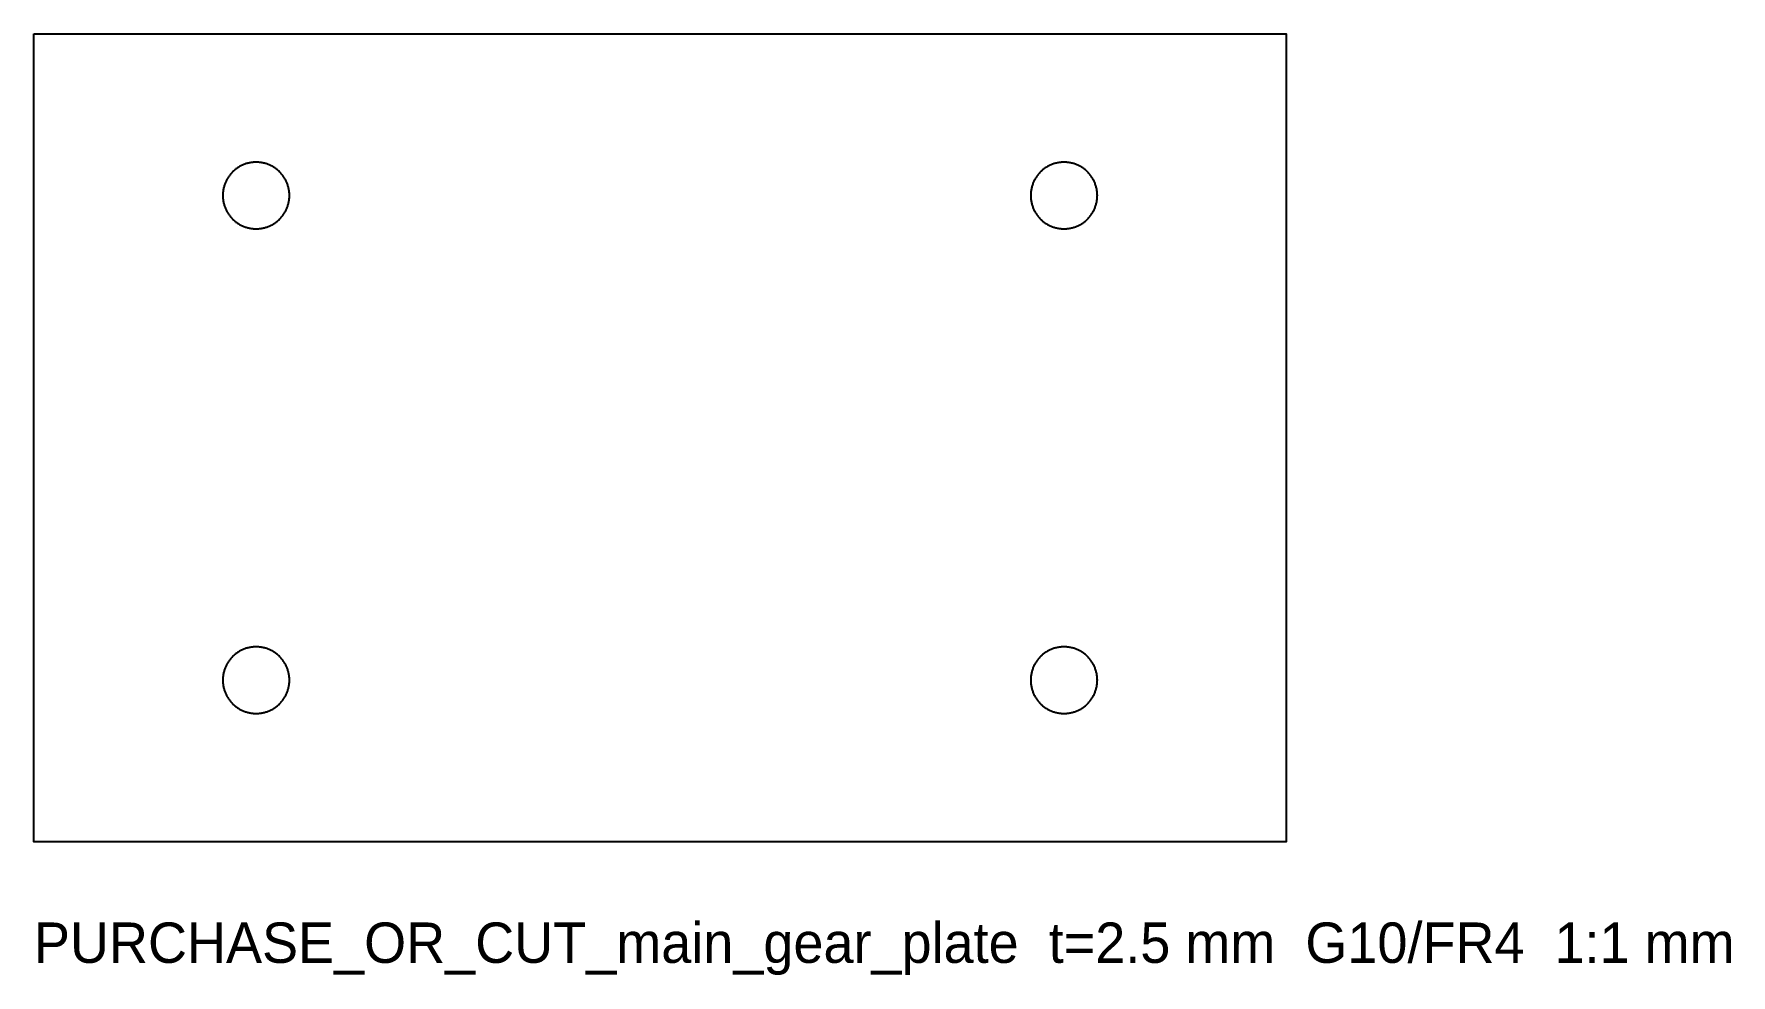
# Model space of a CAD drawing. Header units: metres. Extents: x 0 to 84, y -6.6 to 40.
import ezdxf

# ---------------------------------------------------------------- set-up
doc = ezdxf.new("R2010")
doc.units = ezdxf.units.M

msp = doc.modelspace()

# ---------------------------------------------------------------- linework, layer by layer
for points in [[(0, 40), (31, 40), (62, 40), (62, 20), (62, 0), (31, 0), (0, 0), (0, 20), (0, 40)], [(11.04114, 30.35051), (11.08222, 30.35256), (11.1233, 30.35461), (11.164235, 30.35871), (11.20517, 30.36281), (11.245845, 30.36894), (11.28652, 30.37507), (11.32684, 30.38322), (11.36716, 30.39137), (11.407025, 30.40152), (11.44689, 30.41167), (11.486195, 30.423795), (11.5255, 30.43592), (11.564155, 30.44999), (11.60281, 30.46406), (11.640715, 30.48004), (11.67862, 30.49602), (11.715685, 30.513865), (11.75275, 30.53171), (11.788875, 30.551385), (11.825, 30.57106), (11.8601, 30.59251), (11.8952, 30.61396), (11.92919, 30.63713), (11.96318, 30.6603), (11.99597, 30.68514), (12.02876, 30.70998), (12.06027, 30.73642), (12.09178, 30.76286), (12.121935, 30.79084), (12.15209, 30.81882), (12.180815, 30.848265), (12.20954, 30.87771), (12.236755, 30.908555), (12.26397, 30.9394), (12.28962, 30.97156), (12.31527, 31.00372), (12.33928, 31.03712), (12.36329, 31.07052), (12.38561, 31.105075), (12.40793, 31.13963), (12.4285, 31.175255), (12.44907, 31.21088), (12.467835, 31.247485), (12.4866, 31.28409), (12.50352, 31.321585), (12.52044, 31.35908), (12.535465, 31.397375), (12.55049, 31.43567), (12.563595, 31.47466), (12.5767, 31.51365), (12.58784, 31.55325), (12.59898, 31.59285), (12.60813, 31.632955), (12.61728, 31.67306), (12.624425, 31.71357), (12.63157, 31.75408), (12.636685, 31.794895), (12.6418, 31.83571), (12.644875, 31.87673), (12.64795, 31.91775), (12.648975, 31.958875), (12.65, 32), (12.648975, 32.041125), (12.64795, 32.08225), (12.644875, 32.12327), (12.6418, 32.16429), (12.636685, 32.205105), (12.63157, 32.24592), (12.624425, 32.28643), (12.61728, 32.32694), (12.60813, 32.367045), (12.59898, 32.40715), (12.58784, 32.44675), (12.5767, 32.48635), (12.563595, 32.52534), (12.55049, 32.56433), (12.535465, 32.602625), (12.52044, 32.64092), (12.50352, 32.678415), (12.4866, 32.71591), (12.467835, 32.752515), (12.44907, 32.78912), (12.4285, 32.824745), (12.40793, 32.86037), (12.38561, 32.894925), (12.36329, 32.92948), (12.33928, 32.96288), (12.31527, 32.99628), (12.28962, 33.02844), (12.26397, 33.0606), (12.236755, 33.091445), (12.20954, 33.12229), (12.180815, 33.151735), (12.15209, 33.18118), (12.121935, 33.20916), (12.09178, 33.23714), (12.06027, 33.26358), (12.02876, 33.29002), (11.99597, 33.31486), (11.96318, 33.3397), (11.92919, 33.36287), (11.8952, 33.38604), (11.8601, 33.40749), (11.825, 33.42894), (11.788875, 33.448615), (11.75275, 33.46829), (11.715685, 33.486135), (11.67862, 33.50398), (11.640715, 33.51996), (11.60281, 33.53594), (11.564155, 33.55001), (11.5255, 33.56408), (11.486195, 33.576205), (11.44689, 33.58833), (11.407025, 33.59848), (11.36716, 33.60863), (11.32684, 33.61678), (11.28652, 33.62493), (11.245845, 33.63106), (11.20517, 33.63719), (11.164235, 33.64129), (11.1233, 33.64539), (11.08222, 33.64744), (11.04114, 33.64949), (11, 33.64949), (10.95886, 33.64949), (10.91778, 33.64744), (10.8767, 33.64539), (10.835765, 33.64129), (10.79483, 33.63719), (10.754155, 33.63106), (10.71348, 33.62493), (10.67316, 33.61678), (10.63284, 33.60863), (10.592975, 33.59848), (10.55311, 33.58833), (10.513805, 33.576205), (10.4745, 33.56408), (10.435845, 33.55001), (10.39719, 33.53594), (10.359285, 33.51996), (10.32138, 33.50398), (10.284315, 33.486135), (10.24725, 33.46829), (10.211125, 33.448615), (10.175, 33.42894), (10.1399, 33.40749), (10.1048, 33.38604), (10.07081, 33.36287), (10.03682, 33.3397), (10.00403, 33.31486), (9.97124, 33.29002), (9.93973, 33.26358), (9.90822, 33.23714), (9.878065, 33.20916), (9.84791, 33.18118), (9.819185, 33.151735), (9.79046, 33.12229), (9.763245, 33.091445), (9.73603, 33.0606), (9.71038, 33.02844), (9.68473, 32.99628), (9.66072, 32.96288), (9.63671, 32.92948), (9.61439, 32.894925), (9.59207, 32.86037), (9.5715, 32.824745), (9.55093, 32.78912), (9.532165, 32.752515), (9.5134, 32.71591), (9.49648, 32.678415), (9.47956, 32.64092), (9.464535, 32.602625), (9.44951, 32.56433), (9.436405, 32.52534), (9.4233, 32.48635), (9.41216, 32.44675), (9.40102, 32.40715), (9.39187, 32.367045), (9.38272, 32.32694), (9.375575, 32.28643), (9.36843, 32.24592), (9.363315, 32.205105), (9.3582, 32.16429), (9.355125, 32.12327), (9.35205, 32.08225), (9.351025, 32.041125), (9.35, 32), (9.351025, 31.958875), (9.35205, 31.91775), (9.355125, 31.87673), (9.3582, 31.83571), (9.363315, 31.794895), (9.36843, 31.75408), (9.375575, 31.71357), (9.38272, 31.67306), (9.39187, 31.632955), (9.40102, 31.59285), (9.41216, 31.55325), (9.4233, 31.51365), (9.436405, 31.47466), (9.44951, 31.43567), (9.464535, 31.397375), (9.47956, 31.35908), (9.49648, 31.321585), (9.5134, 31.28409), (9.532165, 31.247485), (9.55093, 31.21088), (9.5715, 31.175255), (9.59207, 31.13963), (9.61439, 31.105075), (9.63671, 31.07052), (9.66072, 31.03712), (9.68473, 31.00372), (9.71038, 30.97156), (9.73603, 30.9394), (9.763245, 30.908555), (9.79046, 30.87771), (9.819185, 30.848265), (9.84791, 30.81882), (9.878065, 30.79084), (9.90822, 30.76286), (9.93973, 30.73642), (9.97124, 30.70998), (10.00403, 30.68514), (10.03682, 30.6603), (10.07081, 30.63713), (10.1048, 30.61396), (10.1399, 30.59251), (10.175, 30.57106), (10.211125, 30.551385), (10.24725, 30.53171), (10.284315, 30.513865), (10.32138, 30.49602), (10.359285, 30.48004), (10.39719, 30.46406), (10.435845, 30.44999), (10.4745, 30.43592), (10.513805, 30.423795), (10.55311, 30.41167), (10.592975, 30.40152), (10.63284, 30.39137), (10.67316, 30.38322), (10.71348, 30.37507), (10.754155, 30.36894), (10.79483, 30.36281), (10.835765, 30.35871), (10.8767, 30.35461), (10.91778, 30.35256), (10.95886, 30.35051), (11, 30.35051), (11.04114, 30.35051)], [(50.95886, 30.35051), (51, 30.35051), (51.04114, 30.35051), (51.08222, 30.35256), (51.1233, 30.35461), (51.164235, 30.35871), (51.20517, 30.36281), (51.245845, 30.36894), (51.28652, 30.37507), (51.32684, 30.38322), (51.36716, 30.39137), (51.407025, 30.40152), (51.44689, 30.41167), (51.486195, 30.423795), (51.5255, 30.43592), (51.564155, 30.44999), (51.60281, 30.46406), (51.640715, 30.48004), (51.67862, 30.49602), (51.715685, 30.513865), (51.75275, 30.53171), (51.788875, 30.551385), (51.825, 30.57106), (51.8601, 30.59251), (51.8952, 30.61396), (51.92919, 30.63713), (51.96318, 30.6603), (51.99597, 30.68514), (52.02876, 30.70998), (52.06027, 30.73642), (52.09178, 30.76286), (52.121935, 30.79084), (52.15209, 30.81882), (52.180815, 30.848265), (52.20954, 30.87771), (52.236755, 30.908555), (52.26397, 30.9394), (52.28962, 30.97156), (52.31527, 31.00372), (52.33928, 31.03712), (52.36329, 31.07052), (52.38561, 31.105075), (52.40793, 31.13963), (52.4285, 31.175255), (52.44907, 31.21088), (52.467835, 31.247485), (52.4866, 31.28409), (52.50352, 31.321585), (52.52044, 31.35908), (52.535465, 31.397375), (52.55049, 31.43567), (52.563595, 31.47466), (52.5767, 31.51365), (52.58784, 31.55325), (52.59898, 31.59285), (52.60813, 31.632955), (52.61728, 31.67306), (52.624425, 31.71357), (52.63157, 31.75408), (52.636685, 31.794895), (52.6418, 31.83571), (52.644875, 31.87673), (52.64795, 31.91775), (52.648975, 31.958875), (52.65, 32), (52.648975, 32.041125), (52.64795, 32.08225), (52.644875, 32.12327), (52.6418, 32.16429), (52.636685, 32.205105), (52.63157, 32.24592), (52.624425, 32.28643), (52.61728, 32.32694), (52.60813, 32.367045), (52.59898, 32.40715), (52.58784, 32.44675), (52.5767, 32.48635), (52.563595, 32.52534), (52.55049, 32.56433), (52.535465, 32.602625), (52.52044, 32.64092), (52.50352, 32.678415), (52.4866, 32.71591), (52.467835, 32.752515), (52.44907, 32.78912), (52.4285, 32.824745), (52.40793, 32.86037), (52.38561, 32.894925), (52.36329, 32.92948), (52.33928, 32.96288), (52.31527, 32.99628), (52.28962, 33.02844), (52.26397, 33.0606), (52.236755, 33.091445), (52.20954, 33.12229), (52.180815, 33.151735), (52.15209, 33.18118), (52.121935, 33.20916), (52.09178, 33.23714), (52.06027, 33.26358), (52.02876, 33.29002), (51.99597, 33.31486), (51.96318, 33.3397), (51.92919, 33.36287), (51.8952, 33.38604), (51.8601, 33.40749), (51.825, 33.42894), (51.788875, 33.448615), (51.75275, 33.46829), (51.715685, 33.486135), (51.67862, 33.50398), (51.640715, 33.51996), (51.60281, 33.53594), (51.564155, 33.55001), (51.5255, 33.56408), (51.486195, 33.576205), (51.44689, 33.58833), (51.407025, 33.59848), (51.36716, 33.60863), (51.32684, 33.61678), (51.28652, 33.62493), (51.245845, 33.63106), (51.20517, 33.63719), (51.164235, 33.64129), (51.1233, 33.64539), (51.08222, 33.64744), (51.04114, 33.64949), (51, 33.64949), (50.95886, 33.64949), (50.91778, 33.64744), (50.8767, 33.64539), (50.835765, 33.64129), (50.79483, 33.63719), (50.754155, 33.63106), (50.71348, 33.62493), (50.67316, 33.61678), (50.63284, 33.60863), (50.592975, 33.59848), (50.55311, 33.58833), (50.513805, 33.576205), (50.4745, 33.56408), (50.435845, 33.55001), (50.39719, 33.53594), (50.359285, 33.51996), (50.32138, 33.50398), (50.284315, 33.486135), (50.24725, 33.46829), (50.211125, 33.448615), (50.175, 33.42894), (50.1399, 33.40749), (50.1048, 33.38604), (50.07081, 33.36287), (50.03682, 33.3397), (50.00403, 33.31486), (49.97124, 33.29002), (49.93973, 33.26358), (49.90822, 33.23714), (49.878065, 33.20916), (49.84791, 33.18118), (49.819185, 33.151735), (49.79046, 33.12229), (49.763245, 33.091445), (49.73603, 33.0606), (49.71038, 33.02844), (49.68473, 32.99628), (49.66072, 32.96288), (49.63671, 32.92948), (49.61439, 32.894925), (49.59207, 32.86037), (49.5715, 32.824745), (49.55093, 32.78912), (49.532165, 32.752515), (49.5134, 32.71591), (49.49648, 32.678415), (49.47956, 32.64092), (49.464535, 32.602625), (49.44951, 32.56433), (49.436405, 32.52534), (49.4233, 32.48635), (49.41216, 32.44675), (49.40102, 32.40715), (49.39187, 32.367045), (49.38272, 32.32694), (49.375575, 32.28643), (49.36843, 32.24592), (49.363315, 32.205105), (49.3582, 32.16429), (49.355125, 32.12327), (49.35205, 32.08225), (49.351025, 32.041125), (49.35, 32), (49.351025, 31.958875), (49.35205, 31.91775), (49.355125, 31.87673), (49.3582, 31.83571), (49.363315, 31.794895), (49.36843, 31.75408), (49.375575, 31.71357), (49.38272, 31.67306), (49.39187, 31.632955), (49.40102, 31.59285), (49.41216, 31.55325), (49.4233, 31.51365), (49.436405, 31.47466), (49.44951, 31.43567), (49.464535, 31.397375), (49.47956, 31.35908), (49.49648, 31.321585), (49.5134, 31.28409), (49.532165, 31.247485), (49.55093, 31.21088), (49.5715, 31.175255), (49.59207, 31.13963), (49.61439, 31.105075), (49.63671, 31.07052), (49.66072, 31.03712), (49.68473, 31.00372), (49.71038, 30.97156), (49.73603, 30.9394), (49.763245, 30.908555), (49.79046, 30.87771), (49.819185, 30.848265), (49.84791, 30.81882), (49.878065, 30.79084), (49.90822, 30.76286), (49.93973, 30.73642), (49.97124, 30.70998), (50.00403, 30.68514), (50.03682, 30.6603), (50.07081, 30.63713), (50.1048, 30.61396), (50.1399, 30.59251), (50.175, 30.57106), (50.211125, 30.551385), (50.24725, 30.53171), (50.284315, 30.513865), (50.32138, 30.49602), (50.359285, 30.48004), (50.39719, 30.46406), (50.435845, 30.44999), (50.4745, 30.43592), (50.513805, 30.423795), (50.55311, 30.41167), (50.592975, 30.40152), (50.63284, 30.39137), (50.67316, 30.38322), (50.71348, 30.37507), (50.754155, 30.36894), (50.79483, 30.36281), (50.835765, 30.35871), (50.8767, 30.35461), (50.91778, 30.35256), (50.95886, 30.35051)], [(11.08222, 6.35256), (11.1233, 6.35461), (11.164235, 6.35871), (11.20517, 6.36281), (11.245845, 6.36894), (11.28652, 6.37507), (11.32684, 6.38322), (11.36716, 6.39137), (11.407025, 6.40152), (11.44689, 6.41167), (11.486195, 6.423795), (11.5255, 6.43592), (11.564155, 6.44999), (11.60281, 6.46406), (11.640715, 6.48004), (11.67862, 6.49602), (11.715685, 6.513865), (11.75275, 6.53171), (11.788875, 6.551385), (11.825, 6.57106), (11.8601, 6.59251), (11.8952, 6.61396), (11.92919, 6.63713), (11.96318, 6.6603), (11.99597, 6.68514), (12.02876, 6.70998), (12.06027, 6.73642), (12.09178, 6.76286), (12.121935, 6.79084), (12.15209, 6.81882), (12.180815, 6.848265), (12.20954, 6.87771), (12.236755, 6.908555), (12.26397, 6.9394), (12.28962, 6.97156), (12.31527, 7.00372), (12.33928, 7.03712), (12.36329, 7.07052), (12.38561, 7.105075), (12.40793, 7.13963), (12.4285, 7.175255), (12.44907, 7.21088), (12.467835, 7.247485), (12.4866, 7.28409), (12.50352, 7.321585), (12.52044, 7.35908), (12.535465, 7.397375), (12.55049, 7.43567), (12.563595, 7.47466), (12.5767, 7.51365), (12.58784, 7.55325), (12.59898, 7.59285), (12.60813, 7.632955), (12.61728, 7.67306), (12.624425, 7.71357), (12.63157, 7.75408), (12.636685, 7.794895), (12.6418, 7.83571), (12.644875, 7.87673), (12.64795, 7.91775), (12.648975, 7.958875), (12.65, 8), (12.648975, 8.041125), (12.64795, 8.08225), (12.644875, 8.12327), (12.6418, 8.16429), (12.636685, 8.205105), (12.63157, 8.24592), (12.624425, 8.28643), (12.61728, 8.32694), (12.60813, 8.367045), (12.59898, 8.40715), (12.58784, 8.44675), (12.5767, 8.48635), (12.563595, 8.52534), (12.55049, 8.56433), (12.535465, 8.602625), (12.52044, 8.64092), (12.50352, 8.678415), (12.4866, 8.71591), (12.467835, 8.752515), (12.44907, 8.78912), (12.4285, 8.824745), (12.40793, 8.86037), (12.38561, 8.894925), (12.36329, 8.92948), (12.33928, 8.96288), (12.31527, 8.99628), (12.28962, 9.02844), (12.26397, 9.0606), (12.236755, 9.091445), (12.20954, 9.12229), (12.180815, 9.151735), (12.15209, 9.18118), (12.121935, 9.20916), (12.09178, 9.23714), (12.06027, 9.26358), (12.02876, 9.29002), (11.99597, 9.31486), (11.96318, 9.3397), (11.92919, 9.36287), (11.8952, 9.38604), (11.8601, 9.40749), (11.825, 9.42894), (11.788875, 9.448615), (11.75275, 9.46829), (11.715685, 9.486135), (11.67862, 9.50398), (11.640715, 9.51996), (11.60281, 9.53594), (11.564155, 9.55001), (11.5255, 9.56408), (11.486195, 9.576205), (11.44689, 9.58833), (11.407025, 9.59848), (11.36716, 9.60863), (11.32684, 9.61678), (11.28652, 9.62493), (11.245845, 9.63106), (11.20517, 9.63719), (11.164235, 9.64129), (11.1233, 9.64539), (11.08222, 9.64744), (11.04114, 9.64949), (11, 9.64949), (10.95886, 9.64949), (10.91778, 9.64744), (10.8767, 9.64539), (10.835765, 9.64129), (10.79483, 9.63719), (10.754155, 9.63106), (10.71348, 9.62493), (10.67316, 9.61678), (10.63284, 9.60863), (10.592975, 9.59848), (10.55311, 9.58833), (10.513805, 9.576205), (10.4745, 9.56408), (10.435845, 9.55001), (10.39719, 9.53594), (10.359285, 9.51996), (10.32138, 9.50398), (10.284315, 9.486135), (10.24725, 9.46829), (10.211125, 9.448615), (10.175, 9.42894), (10.1399, 9.40749), (10.1048, 9.38604), (10.07081, 9.36287), (10.03682, 9.3397), (10.00403, 9.31486), (9.97124, 9.29002), (9.93973, 9.26358), (9.90822, 9.23714), (9.878065, 9.20916), (9.84791, 9.18118), (9.819185, 9.151735), (9.79046, 9.12229), (9.763245, 9.091445), (9.73603, 9.0606), (9.71038, 9.02844), (9.68473, 8.99628), (9.66072, 8.96288), (9.63671, 8.92948), (9.61439, 8.894925), (9.59207, 8.86037), (9.5715, 8.824745), (9.55093, 8.78912), (9.532165, 8.752515), (9.5134, 8.71591), (9.49648, 8.678415), (9.47956, 8.64092), (9.464535, 8.602625), (9.44951, 8.56433), (9.436405, 8.52534), (9.4233, 8.48635), (9.41216, 8.44675), (9.40102, 8.40715), (9.39187, 8.367045), (9.38272, 8.32694), (9.375575, 8.28643), (9.36843, 8.24592), (9.363315, 8.205105), (9.3582, 8.16429), (9.355125, 8.12327), (9.35205, 8.08225), (9.351025, 8.041125), (9.35, 8), (9.351025, 7.958875), (9.35205, 7.91775), (9.355125, 7.87673), (9.3582, 7.83571), (9.363315, 7.794895), (9.36843, 7.75408), (9.375575, 7.71357), (9.38272, 7.67306), (9.39187, 7.632955), (9.40102, 7.59285), (9.41216, 7.55325), (9.4233, 7.51365), (9.436405, 7.47466), (9.44951, 7.43567), (9.464535, 7.397375), (9.47956, 7.35908), (9.49648, 7.321585), (9.5134, 7.28409), (9.532165, 7.247485), (9.55093, 7.21088), (9.5715, 7.175255), (9.59207, 7.13963), (9.61439, 7.105075), (9.63671, 7.07052), (9.66072, 7.03712), (9.68473, 7.00372), (9.71038, 6.97156), (9.73603, 6.9394), (9.763245, 6.908555), (9.79046, 6.87771), (9.819185, 6.848265), (9.84791, 6.81882), (9.878065, 6.79084), (9.90822, 6.76286), (9.93973, 6.73642), (9.97124, 6.70998), (10.00403, 6.68514), (10.03682, 6.6603), (10.07081, 6.63713), (10.1048, 6.61396), (10.1399, 6.59251), (10.175, 6.57106), (10.211125, 6.551385), (10.24725, 6.53171), (10.284315, 6.513865), (10.32138, 6.49602), (10.359285, 6.48004), (10.39719, 6.46406), (10.435845, 6.44999), (10.4745, 6.43592), (10.513805, 6.423795), (10.55311, 6.41167), (10.592975, 6.40152), (10.63284, 6.39137), (10.67316, 6.38322), (10.71348, 6.37507), (10.754155, 6.36894), (10.79483, 6.36281), (10.835765, 6.35871), (10.8767, 6.35461), (10.91778, 6.35256), (10.95886, 6.35051), (11, 6.35051), (11.04114, 6.35051), (11.08222, 6.35256)], [(51, 6.35051), (51.04114, 6.35051), (51.08222, 6.35256), (51.1233, 6.35461), (51.164235, 6.35871), (51.20517, 6.36281), (51.245845, 6.36894), (51.28652, 6.37507), (51.32684, 6.38322), (51.36716, 6.39137), (51.407025, 6.40152), (51.44689, 6.41167), (51.486195, 6.423795), (51.5255, 6.43592), (51.564155, 6.44999), (51.60281, 6.46406), (51.640715, 6.48004), (51.67862, 6.49602), (51.715685, 6.513865), (51.75275, 6.53171), (51.788875, 6.551385), (51.825, 6.57106), (51.8601, 6.59251), (51.8952, 6.61396), (51.92919, 6.63713), (51.96318, 6.6603), (51.99597, 6.68514), (52.02876, 6.70998), (52.06027, 6.73642), (52.09178, 6.76286), (52.121935, 6.79084), (52.15209, 6.81882), (52.180815, 6.848265), (52.20954, 6.87771), (52.236755, 6.908555), (52.26397, 6.9394), (52.28962, 6.97156), (52.31527, 7.00372), (52.33928, 7.03712), (52.36329, 7.07052), (52.38561, 7.105075), (52.40793, 7.13963), (52.4285, 7.175255), (52.44907, 7.21088), (52.467835, 7.247485), (52.4866, 7.28409), (52.50352, 7.321585), (52.52044, 7.35908), (52.535465, 7.397375), (52.55049, 7.43567), (52.563595, 7.47466), (52.5767, 7.51365), (52.58784, 7.55325), (52.59898, 7.59285), (52.60813, 7.632955), (52.61728, 7.67306), (52.624425, 7.71357), (52.63157, 7.75408), (52.636685, 7.794895), (52.6418, 7.83571), (52.644875, 7.87673), (52.64795, 7.91775), (52.648975, 7.958875), (52.65, 8), (52.648975, 8.041125), (52.64795, 8.08225), (52.644875, 8.12327), (52.6418, 8.16429), (52.636685, 8.205105), (52.63157, 8.24592), (52.624425, 8.28643), (52.61728, 8.32694), (52.60813, 8.367045), (52.59898, 8.40715), (52.58784, 8.44675), (52.5767, 8.48635), (52.563595, 8.52534), (52.55049, 8.56433), (52.535465, 8.602625), (52.52044, 8.64092), (52.50352, 8.678415), (52.4866, 8.71591), (52.467835, 8.752515), (52.44907, 8.78912), (52.4285, 8.824745), (52.40793, 8.86037), (52.38561, 8.894925), (52.36329, 8.92948), (52.33928, 8.96288), (52.31527, 8.99628), (52.28962, 9.02844), (52.26397, 9.0606), (52.236755, 9.091445), (52.20954, 9.12229), (52.180815, 9.151735), (52.15209, 9.18118), (52.121935, 9.20916), (52.09178, 9.23714), (52.06027, 9.26358), (52.02876, 9.29002), (51.99597, 9.31486), (51.96318, 9.3397), (51.92919, 9.36287), (51.8952, 9.38604), (51.8601, 9.40749), (51.825, 9.42894), (51.788875, 9.448615), (51.75275, 9.46829), (51.715685, 9.486135), (51.67862, 9.50398), (51.640715, 9.51996), (51.60281, 9.53594), (51.564155, 9.55001), (51.5255, 9.56408), (51.486195, 9.576205), (51.44689, 9.58833), (51.407025, 9.59848), (51.36716, 9.60863), (51.32684, 9.61678), (51.28652, 9.62493), (51.245845, 9.63106), (51.20517, 9.63719), (51.164235, 9.64129), (51.1233, 9.64539), (51.08222, 9.64744), (51.04114, 9.64949), (51, 9.64949), (50.95886, 9.64949), (50.91778, 9.64744), (50.8767, 9.64539), (50.835765, 9.64129), (50.79483, 9.63719), (50.754155, 9.63106), (50.71348, 9.62493), (50.67316, 9.61678), (50.63284, 9.60863), (50.592975, 9.59848), (50.55311, 9.58833), (50.513805, 9.576205), (50.4745, 9.56408), (50.435845, 9.55001), (50.39719, 9.53594), (50.359285, 9.51996), (50.32138, 9.50398), (50.284315, 9.486135), (50.24725, 9.46829), (50.211125, 9.448615), (50.175, 9.42894), (50.1399, 9.40749), (50.1048, 9.38604), (50.07081, 9.36287), (50.03682, 9.3397), (50.00403, 9.31486), (49.97124, 9.29002), (49.93973, 9.26358), (49.90822, 9.23714), (49.878065, 9.20916), (49.84791, 9.18118), (49.819185, 9.151735), (49.79046, 9.12229), (49.763245, 9.091445), (49.73603, 9.0606), (49.71038, 9.02844), (49.68473, 8.99628), (49.66072, 8.96288), (49.63671, 8.92948), (49.61439, 8.894925), (49.59207, 8.86037), (49.5715, 8.824745), (49.55093, 8.78912), (49.532165, 8.752515), (49.5134, 8.71591), (49.49648, 8.678415), (49.47956, 8.64092), (49.464535, 8.602625), (49.44951, 8.56433), (49.436405, 8.52534), (49.4233, 8.48635), (49.41216, 8.44675), (49.40102, 8.40715), (49.39187, 8.367045), (49.38272, 8.32694), (49.375575, 8.28643), (49.36843, 8.24592), (49.363315, 8.205105), (49.3582, 8.16429), (49.355125, 8.12327), (49.35205, 8.08225), (49.351025, 8.041125), (49.35, 8), (49.351025, 7.958875), (49.35205, 7.91775), (49.355125, 7.87673), (49.3582, 7.83571), (49.363315, 7.794895), (49.36843, 7.75408), (49.375575, 7.71357), (49.38272, 7.67306), (49.39187, 7.632955), (49.40102, 7.59285), (49.41216, 7.55325), (49.4233, 7.51365), (49.436405, 7.47466), (49.44951, 7.43567), (49.464535, 7.397375), (49.47956, 7.35908), (49.49648, 7.321585), (49.5134, 7.28409), (49.532165, 7.247485), (49.55093, 7.21088), (49.5715, 7.175255), (49.59207, 7.13963), (49.61439, 7.105075), (49.63671, 7.07052), (49.66072, 7.03712), (49.68473, 7.00372), (49.71038, 6.97156), (49.73603, 6.9394), (49.763245, 6.908555), (49.79046, 6.87771), (49.819185, 6.848265), (49.84791, 6.81882), (49.878065, 6.79084), (49.90822, 6.76286), (49.93973, 6.73642), (49.97124, 6.70998), (50.00403, 6.68514), (50.03682, 6.6603), (50.07081, 6.63713), (50.1048, 6.61396), (50.1399, 6.59251), (50.175, 6.57106), (50.211125, 6.551385), (50.24725, 6.53171), (50.284315, 6.513865), (50.32138, 6.49602), (50.359285, 6.48004), (50.39719, 6.46406), (50.435845, 6.44999), (50.4745, 6.43592), (50.513805, 6.423795), (50.55311, 6.41167), (50.592975, 6.40152), (50.63284, 6.39137), (50.67316, 6.38322), (50.71348, 6.37507), (50.754155, 6.36894), (50.79483, 6.36281), (50.835765, 6.35871), (50.8767, 6.35461), (50.91778, 6.35256), (50.95886, 6.35051), (51, 6.35051)]]:
    msp.add_lwpolyline(points, close=True)

# ---------------------------------------------------------------- texts
msp.add_text('PURCHASE_OR_CUT_main_gear_plate  t=2.5 mm  G10/FR4  1:1 mm', height=2).set_placement((0, -6))

doc.saveas('drawing.dxf')
